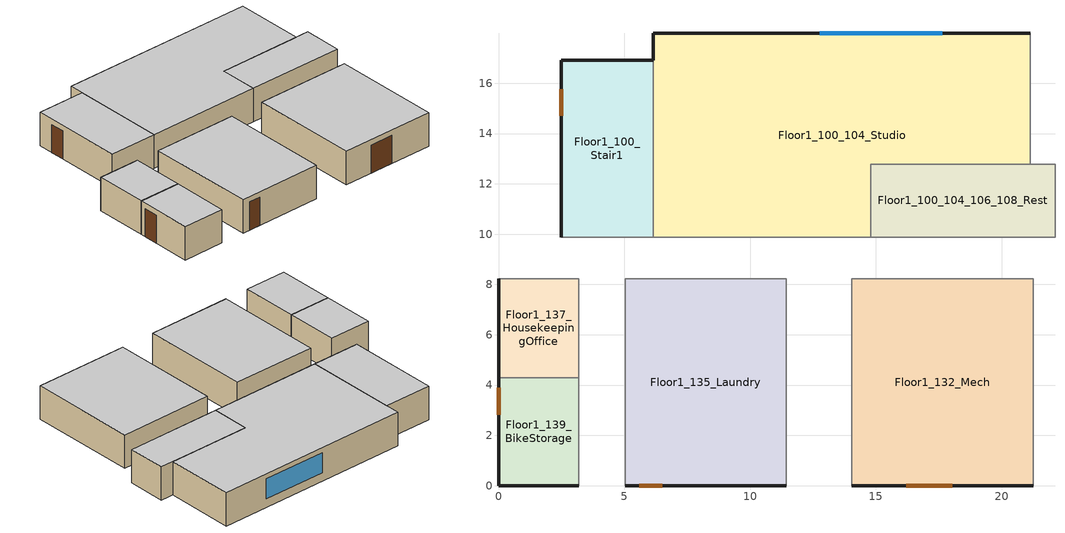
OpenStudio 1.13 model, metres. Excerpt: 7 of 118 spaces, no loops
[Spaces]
Floor1_100_104_Studio
 floor ground: 6.15,9.89 6.15,17.98 21.15,17.98 21.15,12.78 14.81,12.78 14.81,9.89 z0
 wall outside: 21.15,17.98 6.15,17.98 6.15,16.92 z0:2.54
 wall to Floor1_Corridor: 6.15,9.89 14.81,9.89 z0:2.54
 wall to Floor1_100_Stair1: 6.15,16.92 6.15,9.89 z0:2.54
 wall to Floor1_106_108_Studio: 21.15,12.78 21.15,17.98 z0:2.54
 wall to Floor1_100_104_106_108_Rest: 14.81,9.89 14.81,12.78 21.15,12.78 z0:2.54
 window: 17.64,17.98 12.76,17.98 z0.64:2.16
 ceiling to Attic_Floor1: 6.15,17.98 6.15,9.89 14.81,9.89 14.81,12.78 21.15,12.78 21.15,17.98 z2.54
Floor1_100_Stair1
 floor ground: 2.49,9.89 2.49,16.92 6.15,16.92 6.15,9.89 z0
 wall outside: 6.15,16.92 2.49,16.92 2.49,9.89 z0:2.54
 wall to Floor1_Corridor: 2.49,9.89 6.15,9.89 z0:2.54
 door: 2.49,15.76 2.49,14.7 z0:2.13
 ceiling to Attic_Floor1: 2.49,16.92 2.49,9.89 6.15,9.89 6.15,16.92 z2.54
Floor1_100_104_106_108_Rest
 floor ground: 14.81,9.89 14.81,12.78 22.12,12.78 22.12,9.89 z0
 wall to Floor1_Corridor: 14.81,9.89 22.12,9.89 z0:2.54
 wall to Floor1_106_108_Studio: 22.12,9.89 22.12,12.78 18.71,12.78 z0:2.54
 ceiling to Attic_Floor1: 14.81,12.78 14.81,9.89 22.12,9.89 22.12,12.78 z2.54
Floor1_132_Mech
 floor ground: 21.26,0 14.05,0 14.05,8.23 21.26,8.23 z0
 wall outside: 14.05,0 21.26,0 z0:2.54
 wall to Floor1_Corridor: 21.26,8.23 14.05,8.23 14.05,0 z0:2.54
 wall to Floor1_107_109_Studio: 21.26,0 21.26,8.23 z0:2.54
 door: 16.21,0 18.04,0 z0:2.13
 ceiling to Attic_Floor1: 14.05,8.23 14.05,0 21.26,0 21.26,8.23 z2.54
Floor1_135_Laundry
 floor ground: 5.03,0 5.03,8.23 11.43,8.23 11.43,0 z0
 wall outside: 5.03,0 11.43,0 z0:2.54
 wall to Floor1_Corridor: 11.43,0 11.43,8.23 5.03,8.23 5.03,0 z0:2.54
 door: 5.6,0 6.51,0 z0:2.13
 ceiling to Attic_Floor1: 5.03,8.23 5.03,0 11.43,0 11.43,8.23 z2.54
Floor1_137_HousekeepingOffice
 floor ground: 0,4.3 0,8.23 3.2,8.23 3.2,4.3 z0
 wall outside: 0,8.23 0,4.3 z0:2.54
 wall to Floor1_Corridor: 3.2,4.3 3.2,8.23 0,8.23 z0:2.54
 wall to Floor1_139_BikeStorage: 0,4.3 3.2,4.3 z0:2.54
 ceiling to Attic_Floor1: 0,8.23 0,4.3 3.2,4.3 3.2,8.23 z2.54
Floor1_139_BikeStorage
 floor ground: 0,0 0,4.3 3.2,4.3 3.2,0 z0
 wall outside: 0,4.3 0,0 3.2,0 z0:2.54
 wall to Floor1_Corridor: 3.2,0 3.2,4.3 z0:2.54
 door: 0,3.89 0,2.82 z0:2.13
 ceiling to Attic_Floor1: 0,4.3 0,0 3.2,0 3.2,4.3 z2.54
[Curve:Biquadratic] Output Unit Type=Dimensionless
Name | Coefficient1 Constant | Coefficient2 x | Coefficient3 x**2 | Coefficient4 y | Coefficient5 y**2 | Coefficient6 x*y | Minimum Value of x | Maximum Value of x | Minimum Value of y | Maximum Value of y | Input Unit Type for X | Input Unit Type for Y
VRF System VRFCoolCapFT 2; VRF System VRFCoolCapFT 3; VRF System VRFCoolCapFT 4; VRF System VRFCoolCapFT 5; VRF System VRFCoolCapFT 6; VRF System VRFCoolCapFT 7; VRF System VRFCoolCapFT 8 | 0.576883 | 0.017448 | 0.000583269 | -1.76324e-06 | -7.474e-09 | -1.30413e-07 | 15 | 24 | -5 | 23 | Temperature | Temperature
VRF System VRFCoolCapFTHi 2; VRF System VRFCoolCapFTHi 3; VRF System VRFCoolCapFTHi 4; VRF System VRFCoolCapFTHi 5; VRF System VRFCoolCapFTHi 6; VRF System VRFCoolCapFTHi 7; VRF System VRFCoolCapFTHi 8 | 0.686736 | 0.0207631 | 0.0005447 | -0.0016218 | -4.259e-07 | -0.0003392 | 15 | 24 | 16 | 43 | Temperature | Temperature
VRF System VRFCoolEIRFT 2; VRF System VRFCoolEIRFT 3; VRF System VRFCoolEIRFT 4; VRF System VRFCoolEIRFT 5; VRF System VRFCoolEIRFT 6; VRF System VRFCoolEIRFT 7; VRF System VRFCoolEIRFT 8 | 0.989011 | -0.0234797 | 0.000199711 | 0.00596834 | -1.0289e-07 | -0.00015686 | 15 | 24 | -5 | 23 | Temperature | Temperature
VRF System VRFCoolEIRFTHi 2; VRF System VRFCoolEIRFTHi 3; VRF System VRFCoolEIRFTHi 4; VRF System VRFCoolEIRFTHi 5; VRF System VRFCoolEIRFTHi 6; VRF System VRFCoolEIRFTHi 7; VRF System VRFCoolEIRFTHi 8 | -1.43951 | 0.161985 | -0.00349118 | 0.0269443 | 0.000134616 | -0.000671494 | 15 | 23.9 | 16.8 | 43.3 | Temperature | Temperature
VRF System VRFHeatCapFT 2; VRF System VRFHeatCapFT 3; VRF System VRFHeatCapFT 4; VRF System VRFHeatCapFT 5; VRF System VRFHeatCapFT 6; VRF System VRFHeatCapFT 7; VRF System VRFHeatCapFT 8 | 1.01209 | -0.00124676 | -0.000127185 | 0.0267564 | -4.986e-07 | -0.000263524 | 21.1 | 27.2 | -20 | 3.33 | Temperature | Temperature
VRF System VRFHeatCapFTHi 2; VRF System VRFHeatCapFTHi 3; VRF System VRFHeatCapFTHi 4; VRF System VRFHeatCapFTHi 5; VRF System VRFHeatCapFTHi 6; VRF System VRFHeatCapFTHi 7; VRF System VRFHeatCapFTHi 8 | 2.58599 | -0.0953227 | 0.000955329 | 0 | 0 | 0 | 21.1 | 27.2 | -9.44 | 15 | Temperature | Temperature
VRF System VRFHeatEIRFT 2; VRF System VRFHeatEIRFT 3; VRF System VRFHeatEIRFT 4; VRF System VRFHeatEIRFT 5; VRF System VRFHeatEIRFT 6; VRF System VRFHeatEIRFT 7; VRF System VRFHeatEIRFT 8 | 0.722429 | 0.00345666 | 0.000650703 | -0.00264354 | 0.00124648 | -0.000100916 | 21.1 | 27.2 | -20 | 3.33 | Temperature | Temperature
VRF System VRFHeatEIRFTHi 2; VRF System VRFHeatEIRFTHi 3; VRF System VRFHeatEIRFTHi 4; VRF System VRFHeatEIRFTHi 5; VRF System VRFHeatEIRFTHi 6; VRF System VRFHeatEIRFTHi 7; VRF System VRFHeatEIRFTHi 8 | 1.38857 | -0.0229771 | 0.000537274 | -0.0273937 | 0.000403043 | -5.9786e-05 | 21.1 | 27.2 | 0 | 1 | Temperature | Temperature
VRF System CoolingLengthCorrectionFactor 2; VRF System CoolingLengthCorrectionFactor 3; VRF System CoolingLengthCorrectionFactor 4; VRF System CoolingLengthCorrectionFactor 5; VRF System CoolingLengthCorrectionFactor 6; VRF System CoolingLengthCorrectionFactor 7; VRF System CoolingLengthCorrectionFactor 8 | 2.03882 | -0.00242606 | 3.5512e-06 | -1.68581 | 0.668703 | -4.5706e-05 | 7.62 | 182.88 | 0.8 | 1.5 | Temperature | Temperature
VRF System HeatingLengthCorrectionFactor 2; VRF System HeatingLengthCorrectionFactor 3; VRF System HeatingLengthCorrectionFactor 4; VRF System HeatingLengthCorrectionFactor 5; VRF System HeatingLengthCorrectionFactor 6; VRF System HeatingLengthCorrectionFactor 7; VRF System HeatingLengthCorrectionFactor 8 | 1 | 0 | 0 | 0 | 0 | 0 | 0 | 1 | 0 | 1 | Dimensionless | Dimensionless
VRF System Heat Recovery Cooling Cap Modifier 2; VRF System Heat Recovery Heating Cap Modifier 2; VRF System Heat Recovery Cooling Cap Modifier 3; VRF System Heat Recovery Heating Cap Modifier 3; VRF System Heat Recovery Cooling Cap Modifier 4; VRF System Heat Recovery Heating Cap Modifier 4; VRF System Heat Recovery Cooling Cap Modifier 5; VRF System Heat Recovery Heating Cap Modifier 5; VRF System Heat Recovery Cooling Cap Modifier 6; VRF System Heat Recovery Heating Cap Modifier 6; VRF System Heat Recovery Cooling Cap Modifier 7; VRF System Heat Recovery Heating Cap Modifier 7; VRF System Heat Recovery Cooling Cap Modifier 8; VRF System Heat Recovery Heating Cap Modifier 8 | 0.9 | 0 | 0 | 0 | 0 | 0 | 0 | 1 | 0 | 1 | Dimensionless | Dimensionless
VRF System Heat Recovery Cooling Energy Modifier 2; VRF System Heat Recovery Heating Energy Modifier 2; VRF System Heat Recovery Cooling Energy Modifier 3; VRF System Heat Recovery Heating Energy Modifier 3; VRF System Heat Recovery Cooling Energy Modifier 4; VRF System Heat Recovery Heating Energy Modifier 4; VRF System Heat Recovery Cooling Energy Modifier 5; VRF System Heat Recovery Heating Energy Modifier 5; VRF System Heat Recovery Cooling Energy Modifier 6; VRF System Heat Recovery Heating Energy Modifier 6; VRF System Heat Recovery Cooling Energy Modifier 7; VRF System Heat Recovery Heating Energy Modifier 7; VRF System Heat Recovery Cooling Energy Modifier 8; VRF System Heat Recovery Heating Energy Modifier 8 | 1.1 | 0 | 0 | 0 | 0 | 0 | 0 | 1 | 0 | 1 | Dimensionless | Dimensionless
[Curve:Cubic]
Name | Coefficient1 Constant | Coefficient2 x | Coefficient3 x**2 | Coefficient4 x**3 | Minimum Value of x | Maximum Value of x | Input Unit Type for X | Output Unit Type
VRF System VRFCoolCapFTBoundary 2; VRF System VRFCoolCapFTBoundary 3; VRF System VRFCoolCapFTBoundary 4; VRF System VRFCoolCapFTBoundary 5; VRF System VRFCoolCapFTBoundary 6; VRF System VRFCoolCapFTBoundary 7; VRF System VRFCoolCapFTBoundary 8 | 25.73 | -0.0315004 | -0.014166 | 0 | 11 | 30 | Temperature | Temperature
VRF System VRFCoolEIRFTBoundary 2; VRF System VRFCoolEIRFTBoundary 3; VRF System VRFCoolEIRFTBoundary 4; VRF System VRFCoolEIRFTBoundary 5; VRF System VRFCoolEIRFTBoundary 6; VRF System VRFCoolEIRFTBoundary 7; VRF System VRFCoolEIRFTBoundary 8 | 25.7347 | -0.0315004 | -0.014166 | 0 | 15 | 24 | Temperature | Temperature
VRF System CoolingEIRLowPLR 2; VRF System CoolingEIRLowPLR 3; VRF System CoolingEIRLowPLR 4; VRF System CoolingEIRLowPLR 5; VRF System CoolingEIRLowPLR 6; VRF System CoolingEIRLowPLR 7; VRF System CoolingEIRLowPLR 8 | 0.454123 | -0.172969 | 1.08287 | -0.361848 | 0.5 | 1 | Temperature | Temperature
VRF System CoolingEIRHiPLR 2; VRF System HeatingEIRHiPLR 2; VRF System CoolingEIRHiPLR 3; VRF System HeatingEIRHiPLR 3; VRF System CoolingEIRHiPLR 4; VRF System HeatingEIRHiPLR 4; VRF System CoolingEIRHiPLR 5; VRF System HeatingEIRHiPLR 5; VRF System CoolingEIRHiPLR 6; VRF System HeatingEIRHiPLR 6; VRF System CoolingEIRHiPLR 7; VRF System HeatingEIRHiPLR 7; VRF System CoolingEIRHiPLR 8; VRF System HeatingEIRHiPLR 8 | 1 | 0 | 0 | 0 | 1 | 1.5 | Dimensionless | Dimensionless
VRF System CoolingCombRatio 2; VRF System CoolingCombRatio 3; VRF System CoolingCombRatio 4; VRF System CoolingCombRatio 5; VRF System CoolingCombRatio 6; VRF System CoolingCombRatio 7; VRF System CoolingCombRatio 8 | 0.576593 | 0.634941 | -0.307609 | 0.0960753 | 1 | 1.5 | Dimensionless | Dimensionless
VRF System VRFCPLFFPLR 3; VRF System VRFCPLFFPLR 4; VRF System VRFCPLFFPLR 5; VRF System VRFCPLFFPLR 6; VRF System VRFCPLFFPLR 7; VRF System VRFCPLFFPLR 8; VRF System VRFCPLFFPLR 9; VRF System VRFCPLFFPLR 10; VRF System VRFCPLFFPLR 11; VRF System VRFCPLFFPLR 12; VRF System VRFCPLFFPLR 13; VRF System VRFCPLFFPLR 14; VRF System VRFCPLFFPLR 15; VRF System VRFCPLFFPLR 16 | 0.85 | 0.15 | 0 | 0 | 1 | 1 | Dimensionless | Dimensionless
VRF System VRFHeatCapFTBoundary 2; VRF System VRFHeatEIRFTBoundary 2; VRF System VRFHeatCapFTBoundary 3; VRF System VRFHeatEIRFTBoundary 3; VRF System VRFHeatCapFTBoundary 4; VRF System VRFHeatEIRFTBoundary 4; VRF System VRFHeatCapFTBoundary 5; VRF System VRFHeatEIRFTBoundary 5; VRF System VRFHeatCapFTBoundary 6; VRF System VRFHeatEIRFTBoundary 6; VRF System VRFHeatCapFTBoundary 7; VRF System VRFHeatEIRFTBoundary 7; VRF System VRFHeatCapFTBoundary 8; VRF System VRFHeatEIRFTBoundary 8 | 58.577 | -3.0255 | 0.0193 | 0 | 15 | 23.9 | Temperature | Temperature
VRF System HeatingEIRLowPLR 2; VRF System HeatingEIRLowPLR 3; VRF System HeatingEIRLowPLR 4; VRF System HeatingEIRLowPLR 5; VRF System HeatingEIRLowPLR 6; VRF System HeatingEIRLowPLR 7; VRF System HeatingEIRLowPLR 8 | 0.392474 | 0.0760164 | 0.698324 | -0.168841 | 0.5 | 1 | Dimensionless | Dimensionless
VRF System HeatingCombRatio 2; VRF System HeatingCombRatio 3; VRF System HeatingCombRatio 4; VRF System HeatingCombRatio 5; VRF System HeatingCombRatio 6; VRF System HeatingCombRatio 7; VRF System HeatingCombRatio 8 | 0.76672 | 0.26173 | -0.015911 | -0.0125388 | 1 | 1.5 | Dimensionless | Dimensionless
